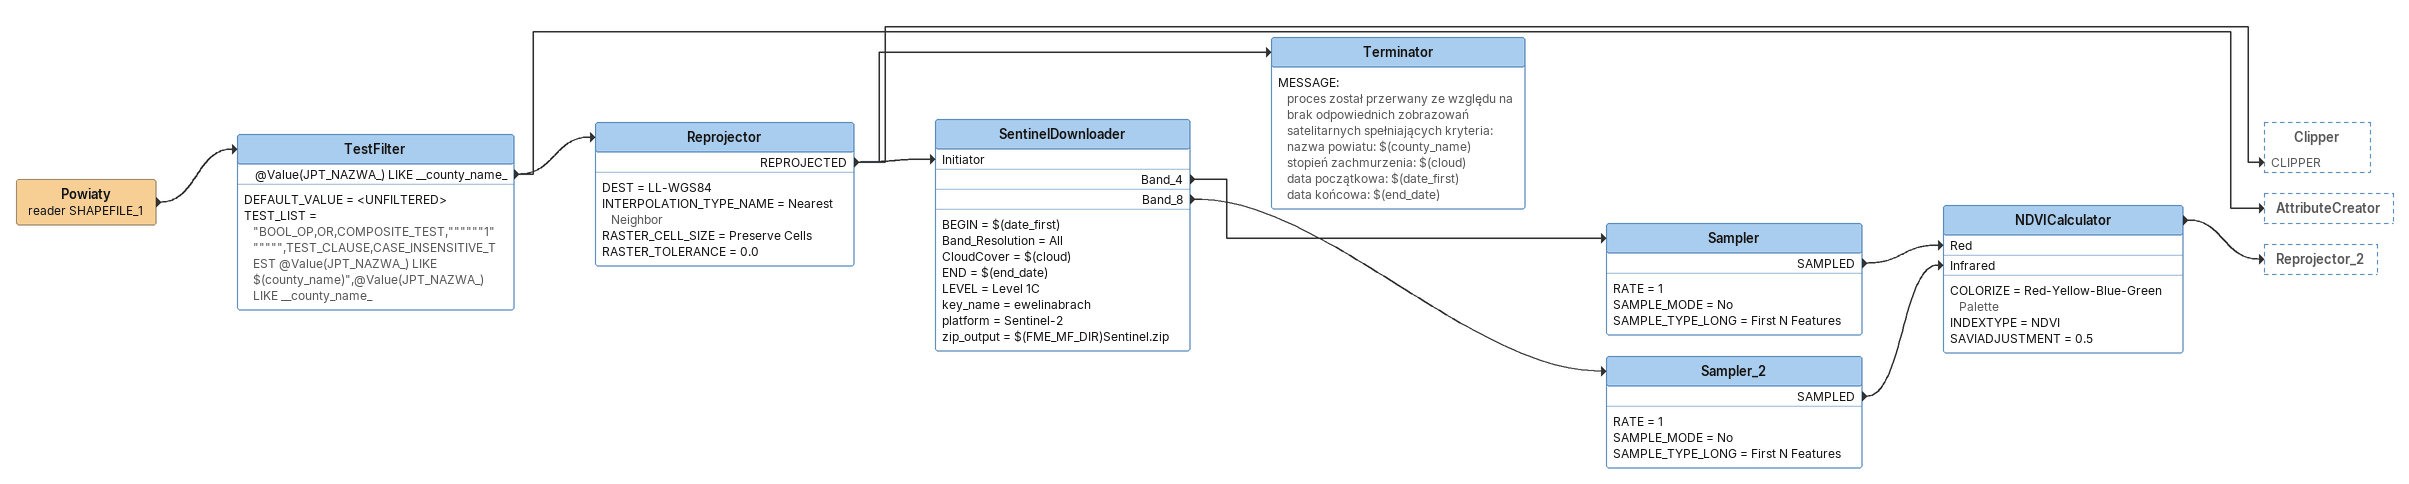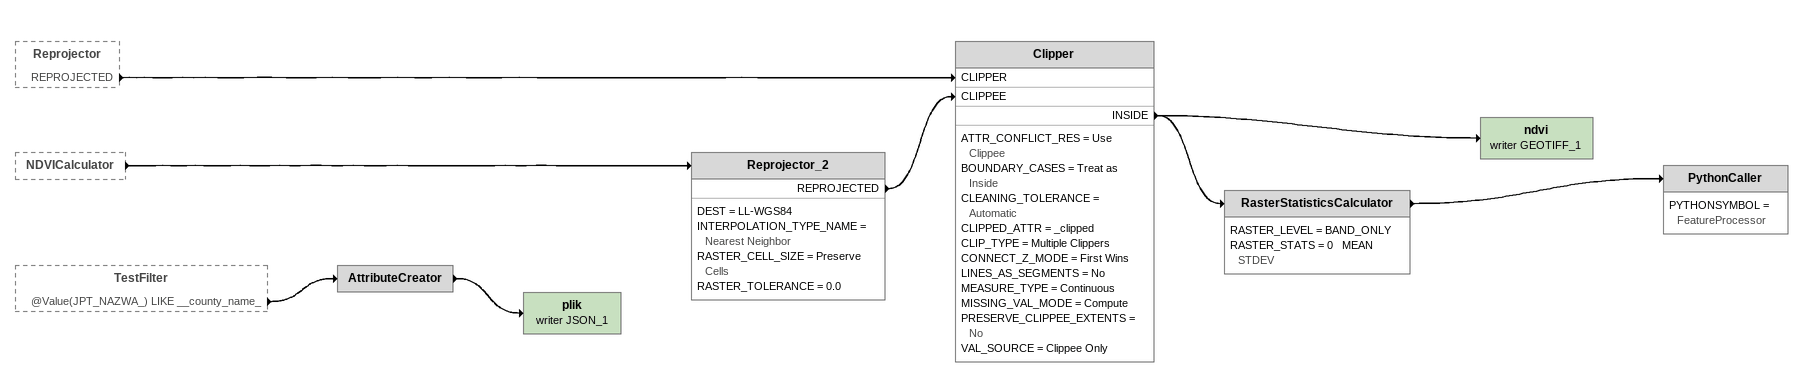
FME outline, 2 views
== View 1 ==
Powiaty (reader SHAPEFILE_1)
    -> TestFilter
TestFilter
    DEFAULT_VALUE = <UNFILTERED>
    TEST_LIST = "BOOL_OP,OR,COMPOSITE_TEST,""""""1"""""",TEST_CLAUSE,CASE_INSENSITIVE_TEST @Value(JPT_NAZWA_) LIKE $(county_name)",@Value(JPT_NAZWA_) LIKE __county_name_
    @Value(JPT_NAZWA_) LIKE __county_name_ -> Reprojector
    @Value(JPT_NAZWA_) LIKE __county_name_ -> AttributeCreator
Reprojector
    DEST = LL-WGS84
    INTERPOLATION_TYPE_NAME = Nearest Neighbor
    RASTER_CELL_SIZE = Preserve Cells
    RASTER_TOLERANCE = 0.0
    REPROJECTED -> SentinelDownloader [Initiator]
    REPROJECTED -> Terminator
    REPROJECTED -> Clipper [CLIPPER]
Terminator
    MESSAGE:
      proces został przerwany ze względu na brak odpowiednich zobrazowań satelitarnych spełniających kryteria:
      nazwa powiatu: $(county_name)
      stopień zachmurzenia: $(cloud)
      data początkowa: $(date_first)
      data końcowa: $(end_date)
SentinelDownloader
    BEGIN = $(date_first)
    Band_Resolution = All
    CloudCover = $(cloud)
    END = $(end_date)
    LEVEL = Level 1C
    key_name = ewelinabrach
    platform = Sentinel-2
    zip_output = $(FME_MF_DIR)Sentinel.zip
    Band_4 -> Sampler
    Band_8 -> Sampler_2
Sampler
    RATE = 1
    SAMPLE_MODE = No
    SAMPLE_TYPE_LONG = First N Features
    SAMPLED -> NDVICalculator [Red]
Sampler_2
    RATE = 1
    SAMPLE_MODE = No
    SAMPLE_TYPE_LONG = First N Features
    SAMPLED -> NDVICalculator [Infrared]
NDVICalculator
    COLORIZE = Red-Yellow-Blue-Green Palette
    INDEXTYPE = NDVI
    SAVIADJUSTMENT = 0.5
    -> Reprojector_2

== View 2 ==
Reprojector [outside]
    REPROJECTED -> Clipper [CLIPPER]
NDVICalculator [outside]
    -> Reprojector_2
TestFilter [outside]
    @Value(JPT_NAZWA_) LIKE __county_name_ -> AttributeCreator
Reprojector_2
    DEST = LL-WGS84
    INTERPOLATION_TYPE_NAME = Nearest Neighbor
    RASTER_CELL_SIZE = Preserve Cells
    RASTER_TOLERANCE = 0.0
    REPROJECTED -> Clipper [CLIPPEE]
Clipper
    ATTR_CONFLICT_RES = Use Clippee
    BOUNDARY_CASES = Treat as Inside
    CLEANING_TOLERANCE = Automatic
    CLIPPED_ATTR = _clipped
    CLIP_TYPE = Multiple Clippers
    CONNECT_Z_MODE = First Wins
    LINES_AS_SEGMENTS = No
    MEASURE_TYPE = Continuous
    MISSING_VAL_MODE = Compute
    PRESERVE_CLIPPEE_EXTENTS = No
    VAL_SOURCE = Clippee Only
    INSIDE -> RasterStatisticsCalculator
    INSIDE -> ndvi (writer GEOTIFF_1)
ndvi (writer GEOTIFF_1)
RasterStatisticsCalculator
    RASTER_LEVEL = BAND_ONLY
    RASTER_STATS = 0   MEAN   STDEV
    -> PythonCaller
PythonCaller
    PYTHONSYMBOL = FeatureProcessor
AttributeCreator
    -> plik (writer JSON_1)
plik (writer JSON_1)
